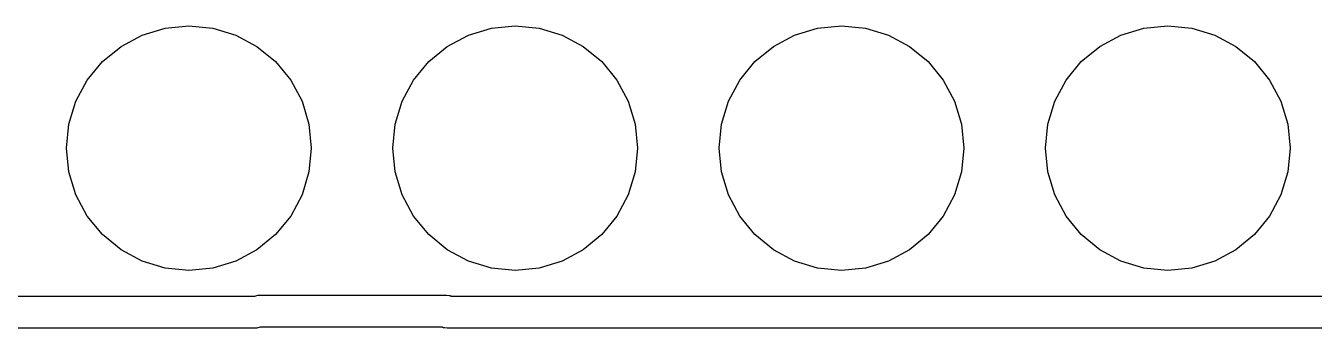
# Model space of a CAD drawing. Header units: millimetres. Extents: x 0 to 489, y -139 to 89.
# Drawn here: x 122.33 to 132.36, y -39.26 to -36.91 of the extents above; entities that cross this region are included whole.
import ezdxf

# ---------------------------------------------------------------- set-up
doc = ezdxf.new("R2010")
doc.units = ezdxf.units.MM
doc.header["$MEASUREMENT"] = 0
doc.layers.add('BLACK', color=7, linetype='CONTINUOUS')

msp = doc.modelspace()

# ---------------------------------------------------------------- linework, layer by layer
at = {"layer": 'BLACK', "linetype": 'Continuous'}
for p, q in [((123.41424, -36.92502), (123.60024, -36.90672)), ((123.41424, -36.92502), (123.60024, -36.90672)), ((123.41424, -36.92502), (123.60024, -36.90672)), ((123.41424, -36.92502), (123.60024, -36.90672)), ((123.60024, -36.90672), (123.78624, -36.92502)), ((123.60024, -36.90672), (123.78624, -36.92502)), ((123.60024, -36.90672), (123.78624, -36.92502)), ((123.60024, -36.90672), (123.78624, -36.92502)), ((125.95424, -36.92502), (126.14024, -36.90672)), ((125.95424, -36.92502), (126.14024, -36.90672)), ((125.95424, -36.92502), (126.14024, -36.90672)), ((125.95424, -36.92502), (126.14024, -36.90672)), ((126.14024, -36.90672), (126.32624, -36.92502)), ((126.14024, -36.90672), (126.32624, -36.92502)), ((126.14024, -36.90672), (126.32624, -36.92502)), ((126.14024, -36.90672), (126.32624, -36.92502)), ((128.49424, -36.92502), (128.68024, -36.90672)), ((128.49424, -36.92502), (128.68024, -36.90672)), ((128.49424, -36.92502), (128.68024, -36.90672)), ((128.49424, -36.92502), (128.68024, -36.90672)), ((128.68024, -36.90672), (128.86624, -36.92502)), ((128.68024, -36.90672), (128.86624, -36.92502)), ((128.68024, -36.90672), (128.86624, -36.92502)), ((128.68024, -36.90672), (128.86624, -36.92502)), ((131.03424, -36.92502), (131.22024, -36.90672)), ((131.03424, -36.92502), (131.22024, -36.90672)), ((131.03424, -36.92502), (131.22024, -36.90672)), ((131.03424, -36.92502), (131.22024, -36.90672)), ((131.22024, -36.90672), (131.40624, -36.92502)), ((131.22024, -36.90672), (131.40624, -36.92502)), ((131.22024, -36.90672), (131.40624, -36.92502)), ((131.22024, -36.90672), (131.40624, -36.92502)), ((123.07124, -37.06722), (123.23524, -36.97922)), ((123.07124, -37.06722), (123.23524, -36.97922)), ((123.07124, -37.06722), (123.23524, -36.97922)), ((123.07124, -37.06722), (123.23524, -36.97922)), ((123.23524, -36.97922), (123.41424, -36.92502)), ((123.23524, -36.97922), (123.41424, -36.92502)), ((123.23524, -36.97922), (123.41424, -36.92502)), ((123.23524, -36.97922), (123.41424, -36.92502)), ((123.78624, -36.92502), (123.96524, -36.97922)), ((123.78624, -36.92502), (123.96524, -36.97922)), ((123.78624, -36.92502), (123.96524, -36.97922)), ((123.78624, -36.92502), (123.96524, -36.97922)), ((123.96524, -36.97922), (124.12924, -37.06722)), ((123.96524, -36.97922), (124.12924, -37.06722)), ((123.96524, -36.97922), (124.12924, -37.06722)), ((123.96524, -36.97922), (124.12924, -37.06722)), ((125.61124, -37.06722), (125.77524, -36.97922)), ((125.61124, -37.06722), (125.77524, -36.97922)), ((125.61124, -37.06722), (125.77524, -36.97922)), ((125.61124, -37.06722), (125.77524, -36.97922)), ((125.77524, -36.97922), (125.95424, -36.92502)), ((125.77524, -36.97922), (125.95424, -36.92502)), ((125.77524, -36.97922), (125.95424, -36.92502)), ((125.77524, -36.97922), (125.95424, -36.92502)), ((126.32624, -36.92502), (126.50524, -36.97922)), ((126.32624, -36.92502), (126.50524, -36.97922)), ((126.32624, -36.92502), (126.50524, -36.97922)), ((126.32624, -36.92502), (126.50524, -36.97922)), ((126.50524, -36.97922), (126.66924, -37.06722)), ((126.50524, -36.97922), (126.66924, -37.06722)), ((126.50524, -36.97922), (126.66924, -37.06722)), ((126.50524, -36.97922), (126.66924, -37.06722)), ((128.15124, -37.06722), (128.31524, -36.97922)), ((128.15124, -37.06722), (128.31524, -36.97922)), ((128.15124, -37.06722), (128.31524, -36.97922)), ((128.15124, -37.06722), (128.31524, -36.97922)), ((128.31524, -36.97922), (128.49424, -36.92502)), ((128.31524, -36.97922), (128.49424, -36.92502)), ((128.31524, -36.97922), (128.49424, -36.92502)), ((128.31524, -36.97922), (128.49424, -36.92502)), ((128.86624, -36.92502), (129.04524, -36.97922)), ((128.86624, -36.92502), (129.04524, -36.97922)), ((128.86624, -36.92502), (129.04524, -36.97922)), ((128.86624, -36.92502), (129.04524, -36.97922)), ((129.04524, -36.97922), (129.20924, -37.06722)), ((129.04524, -36.97922), (129.20924, -37.06722)), ((129.04524, -36.97922), (129.20924, -37.06722)), ((129.04524, -36.97922), (129.20924, -37.06722)), ((130.69124, -37.06722), (130.85524, -36.97922)), ((130.69124, -37.06722), (130.85524, -36.97922)), ((130.69124, -37.06722), (130.85524, -36.97922)), ((130.69124, -37.06722), (130.85524, -36.97922)), ((130.85524, -36.97922), (131.03424, -36.92502)), ((130.85524, -36.97922), (131.03424, -36.92502)), ((130.85524, -36.97922), (131.03424, -36.92502)), ((130.85524, -36.97922), (131.03424, -36.92502)), ((131.40624, -36.92502), (131.58524, -36.97922)), ((131.40624, -36.92502), (131.58524, -36.97922)), ((131.40624, -36.92502), (131.58524, -36.97922)), ((131.40624, -36.92502), (131.58524, -36.97922)), ((131.58524, -36.97922), (131.74924, -37.06722)), ((131.58524, -36.97922), (131.74924, -37.06722)), ((131.58524, -36.97922), (131.74924, -37.06722)), ((131.58524, -36.97922), (131.74924, -37.06722)), ((122.92624, -37.18572), (123.07124, -37.06722)), ((122.92624, -37.18572), (123.07124, -37.06722)), ((122.92624, -37.18572), (123.07124, -37.06722)), ((122.92624, -37.18572), (123.07124, -37.06722)), ((124.12924, -37.06722), (124.27424, -37.18572)), ((124.12924, -37.06722), (124.27424, -37.18572)), ((124.12924, -37.06722), (124.27424, -37.18572)), ((124.12924, -37.06722), (124.27424, -37.18572)), ((125.46624, -37.18572), (125.61124, -37.06722)), ((125.46624, -37.18572), (125.61124, -37.06722)), ((125.46624, -37.18572), (125.61124, -37.06722)), ((125.46624, -37.18572), (125.61124, -37.06722)), ((126.66924, -37.06722), (126.81424, -37.18572)), ((126.66924, -37.06722), (126.81424, -37.18572)), ((126.66924, -37.06722), (126.81424, -37.18572)), ((126.66924, -37.06722), (126.81424, -37.18572)), ((128.00624, -37.18572), (128.15124, -37.06722)), ((128.00624, -37.18572), (128.15124, -37.06722)), ((128.00624, -37.18572), (128.15124, -37.06722)), ((128.00624, -37.18572), (128.15124, -37.06722)), ((129.20924, -37.06722), (129.35424, -37.18572)), ((129.20924, -37.06722), (129.35424, -37.18572)), ((129.20924, -37.06722), (129.35424, -37.18572)), ((129.20924, -37.06722), (129.35424, -37.18572)), ((130.54624, -37.18572), (130.69124, -37.06722)), ((130.54624, -37.18572), (130.69124, -37.06722)), ((130.54624, -37.18572), (130.69124, -37.06722)), ((130.54624, -37.18572), (130.69124, -37.06722)), ((131.74924, -37.06722), (131.89424, -37.18572)), ((131.74924, -37.06722), (131.89424, -37.18572)), ((131.74924, -37.06722), (131.89424, -37.18572)), ((131.74924, -37.06722), (131.89424, -37.18572)), ((122.80824, -37.33002), (122.92624, -37.18572)), ((122.80824, -37.33002), (122.92624, -37.18572)), ((122.80824, -37.33002), (122.92624, -37.18572)), ((122.80824, -37.33002), (122.92624, -37.18572)), ((124.27424, -37.18572), (124.39224, -37.33002)), ((124.27424, -37.18572), (124.39224, -37.33002)), ((124.27424, -37.18572), (124.39224, -37.33002)), ((124.27424, -37.18572), (124.39224, -37.33002)), ((125.34824, -37.33002), (125.46624, -37.18572)), ((125.34824, -37.33002), (125.46624, -37.18572)), ((125.34824, -37.33002), (125.46624, -37.18572)), ((125.34824, -37.33002), (125.46624, -37.18572)), ((126.81424, -37.18572), (126.93224, -37.33002)), ((126.81424, -37.18572), (126.93224, -37.33002)), ((126.81424, -37.18572), (126.93224, -37.33002)), ((126.81424, -37.18572), (126.93224, -37.33002)), ((127.88824, -37.33002), (128.00624, -37.18572)), ((127.88824, -37.33002), (128.00624, -37.18572)), ((127.88824, -37.33002), (128.00624, -37.18572)), ((127.88824, -37.33002), (128.00624, -37.18572)), ((129.35424, -37.18572), (129.47224, -37.33002)), ((129.35424, -37.18572), (129.47224, -37.33002)), ((129.35424, -37.18572), (129.47224, -37.33002)), ((129.35424, -37.18572), (129.47224, -37.33002)), ((130.42824, -37.33002), (130.54624, -37.18572)), ((130.42824, -37.33002), (130.54624, -37.18572)), ((130.42824, -37.33002), (130.54624, -37.18572)), ((130.42824, -37.33002), (130.54624, -37.18572)), ((131.89424, -37.18572), (132.01224, -37.33002)), ((131.89424, -37.18572), (132.01224, -37.33002)), ((131.89424, -37.18572), (132.01224, -37.33002)), ((131.89424, -37.18572), (132.01224, -37.33002)), ((122.72024, -37.49472), (122.80824, -37.33002)), ((122.72024, -37.49472), (122.80824, -37.33002)), ((122.72024, -37.49472), (122.80824, -37.33002)), ((122.72024, -37.49472), (122.80824, -37.33002)), ((124.39224, -37.33002), (124.48024, -37.49472)), ((124.39224, -37.33002), (124.48024, -37.49472)), ((124.39224, -37.33002), (124.48024, -37.49472)), ((124.39224, -37.33002), (124.48024, -37.49472)), ((125.26024, -37.49472), (125.34824, -37.33002)), ((125.26024, -37.49472), (125.34824, -37.33002)), ((125.26024, -37.49472), (125.34824, -37.33002)), ((125.26024, -37.49472), (125.34824, -37.33002)), ((126.93224, -37.33002), (127.02024, -37.49472)), ((126.93224, -37.33002), (127.02024, -37.49472)), ((126.93224, -37.33002), (127.02024, -37.49472)), ((126.93224, -37.33002), (127.02024, -37.49472)), ((127.80024, -37.49472), (127.88824, -37.33002)), ((127.80024, -37.49472), (127.88824, -37.33002)), ((127.80024, -37.49472), (127.88824, -37.33002)), ((127.80024, -37.49472), (127.88824, -37.33002)), ((129.47224, -37.33002), (129.56024, -37.49472)), ((129.47224, -37.33002), (129.56024, -37.49472)), ((129.47224, -37.33002), (129.56024, -37.49472)), ((129.47224, -37.33002), (129.56024, -37.49472)), ((130.34024, -37.49472), (130.42824, -37.33002)), ((130.34024, -37.49472), (130.42824, -37.33002)), ((130.34024, -37.49472), (130.42824, -37.33002)), ((130.34024, -37.49472), (130.42824, -37.33002)), ((132.01224, -37.33002), (132.10024, -37.49472)), ((132.01224, -37.33002), (132.10024, -37.49472)), ((132.01224, -37.33002), (132.10024, -37.49472)), ((132.01224, -37.33002), (132.10024, -37.49472)), ((122.66624, -37.67342), (122.72024, -37.49472)), ((122.66624, -37.67342), (122.72024, -37.49472)), ((122.66624, -37.67342), (122.72024, -37.49472)), ((122.66624, -37.67342), (122.72024, -37.49472)), ((124.48024, -37.49472), (124.53424, -37.67342)), ((124.48024, -37.49472), (124.53424, -37.67342)), ((124.48024, -37.49472), (124.53424, -37.67342)), ((124.48024, -37.49472), (124.53424, -37.67342)), ((125.20624, -37.67342), (125.26024, -37.49472)), ((125.20624, -37.67342), (125.26024, -37.49472)), ((125.20624, -37.67342), (125.26024, -37.49472)), ((125.20624, -37.67342), (125.26024, -37.49472)), ((127.02024, -37.49472), (127.07424, -37.67342)), ((127.02024, -37.49472), (127.07424, -37.67342)), ((127.02024, -37.49472), (127.07424, -37.67342)), ((127.02024, -37.49472), (127.07424, -37.67342)), ((127.74624, -37.67342), (127.80024, -37.49472)), ((127.74624, -37.67342), (127.80024, -37.49472)), ((127.74624, -37.67342), (127.80024, -37.49472)), ((127.74624, -37.67342), (127.80024, -37.49472)), ((129.56024, -37.49472), (129.61424, -37.67342)), ((129.56024, -37.49472), (129.61424, -37.67342)), ((129.56024, -37.49472), (129.61424, -37.67342)), ((129.56024, -37.49472), (129.61424, -37.67342)), ((130.28624, -37.67342), (130.34024, -37.49472)), ((130.28624, -37.67342), (130.34024, -37.49472)), ((130.28624, -37.67342), (130.34024, -37.49472)), ((130.28624, -37.67342), (130.34024, -37.49472)), ((132.10024, -37.49472), (132.15424, -37.67342)), ((132.10024, -37.49472), (132.15424, -37.67342)), ((132.10024, -37.49472), (132.15424, -37.67342)), ((132.10024, -37.49472), (132.15424, -37.67342)), ((122.64724, -37.85922), (122.66624, -37.67342)), ((122.64724, -37.85922), (122.66624, -37.67342)), ((122.64724, -37.85922), (122.66624, -37.67342)), ((122.64724, -37.85922), (122.66624, -37.67342)), ((124.53424, -37.67342), (124.55224, -37.85922)), ((124.53424, -37.67342), (124.55224, -37.85922)), ((124.53424, -37.67342), (124.55224, -37.85922)), ((124.53424, -37.67342), (124.55224, -37.85922)), ((125.18724, -37.85922), (125.20624, -37.67342)), ((125.18724, -37.85922), (125.20624, -37.67342)), ((125.18724, -37.85922), (125.20624, -37.67342)), ((125.18724, -37.85922), (125.20624, -37.67342)), ((127.07424, -37.67342), (127.09224, -37.85922)), ((127.07424, -37.67342), (127.09224, -37.85922)), ((127.07424, -37.67342), (127.09224, -37.85922)), ((127.07424, -37.67342), (127.09224, -37.85922)), ((127.72724, -37.85922), (127.74624, -37.67342)), ((127.72724, -37.85922), (127.74624, -37.67342)), ((127.72724, -37.85922), (127.74624, -37.67342)), ((127.72724, -37.85922), (127.74624, -37.67342)), ((129.61424, -37.67342), (129.63224, -37.85922)), ((129.61424, -37.67342), (129.63224, -37.85922)), ((129.61424, -37.67342), (129.63224, -37.85922)), ((129.61424, -37.67342), (129.63224, -37.85922)), ((130.26724, -37.85922), (130.28624, -37.67342)), ((130.26724, -37.85922), (130.28624, -37.67342)), ((130.26724, -37.85922), (130.28624, -37.67342)), ((130.26724, -37.85922), (130.28624, -37.67342)), ((132.15424, -37.67342), (132.17224, -37.85922)), ((132.15424, -37.67342), (132.17224, -37.85922)), ((132.15424, -37.67342), (132.17224, -37.85922)), ((132.15424, -37.67342), (132.17224, -37.85922)), ((122.66624, -38.04502), (122.64724, -37.85922)), ((122.66624, -38.04502), (122.64724, -37.85922)), ((122.66624, -38.04502), (122.64724, -37.85922)), ((122.66624, -38.04502), (122.64724, -37.85922)), ((124.55224, -37.85922), (124.53424, -38.04502)), ((124.55224, -37.85922), (124.53424, -38.04502)), ((124.55224, -37.85922), (124.53424, -38.04502)), ((124.55224, -37.85922), (124.53424, -38.04502)), ((125.20624, -38.04502), (125.18724, -37.85922)), ((125.20624, -38.04502), (125.18724, -37.85922)), ((125.20624, -38.04502), (125.18724, -37.85922)), ((125.20624, -38.04502), (125.18724, -37.85922)), ((127.09224, -37.85922), (127.07424, -38.04502)), ((127.09224, -37.85922), (127.07424, -38.04502)), ((127.09224, -37.85922), (127.07424, -38.04502)), ((127.09224, -37.85922), (127.07424, -38.04502)), ((127.74624, -38.04502), (127.72724, -37.85922)), ((127.74624, -38.04502), (127.72724, -37.85922)), ((127.74624, -38.04502), (127.72724, -37.85922)), ((127.74624, -38.04502), (127.72724, -37.85922)), ((129.63224, -37.85922), (129.61424, -38.04502)), ((129.63224, -37.85922), (129.61424, -38.04502)), ((129.63224, -37.85922), (129.61424, -38.04502)), ((129.63224, -37.85922), (129.61424, -38.04502)), ((130.28624, -38.04502), (130.26724, -37.85922)), ((130.28624, -38.04502), (130.26724, -37.85922)), ((130.28624, -38.04502), (130.26724, -37.85922)), ((130.28624, -38.04502), (130.26724, -37.85922)), ((132.17224, -37.85922), (132.15424, -38.04502)), ((132.17224, -37.85922), (132.15424, -38.04502)), ((132.17224, -37.85922), (132.15424, -38.04502)), ((132.17224, -37.85922), (132.15424, -38.04502)), ((122.72024, -38.22372), (122.66624, -38.04502)), ((122.72024, -38.22372), (122.66624, -38.04502)), ((122.72024, -38.22372), (122.66624, -38.04502)), ((122.72024, -38.22372), (122.66624, -38.04502)), ((124.53424, -38.04502), (124.48024, -38.22372)), ((124.53424, -38.04502), (124.48024, -38.22372)), ((124.53424, -38.04502), (124.48024, -38.22372)), ((124.53424, -38.04502), (124.48024, -38.22372)), ((125.26024, -38.22372), (125.20624, -38.04502)), ((125.26024, -38.22372), (125.20624, -38.04502)), ((125.26024, -38.22372), (125.20624, -38.04502)), ((125.26024, -38.22372), (125.20624, -38.04502)), ((127.07424, -38.04502), (127.02024, -38.22372)), ((127.07424, -38.04502), (127.02024, -38.22372)), ((127.07424, -38.04502), (127.02024, -38.22372)), ((127.07424, -38.04502), (127.02024, -38.22372)), ((127.80024, -38.22372), (127.74624, -38.04502)), ((127.80024, -38.22372), (127.74624, -38.04502)), ((127.80024, -38.22372), (127.74624, -38.04502)), ((127.80024, -38.22372), (127.74624, -38.04502)), ((129.61424, -38.04502), (129.56024, -38.22372)), ((129.61424, -38.04502), (129.56024, -38.22372)), ((129.61424, -38.04502), (129.56024, -38.22372)), ((129.61424, -38.04502), (129.56024, -38.22372)), ((130.34024, -38.22372), (130.28624, -38.04502)), ((130.34024, -38.22372), (130.28624, -38.04502)), ((130.34024, -38.22372), (130.28624, -38.04502)), ((130.34024, -38.22372), (130.28624, -38.04502)), ((132.15424, -38.04502), (132.10024, -38.22372)), ((132.15424, -38.04502), (132.10024, -38.22372)), ((132.15424, -38.04502), (132.10024, -38.22372)), ((132.15424, -38.04502), (132.10024, -38.22372)), ((122.80824, -38.38842), (122.72024, -38.22372)), ((122.80824, -38.38842), (122.72024, -38.22372)), ((122.80824, -38.38842), (122.72024, -38.22372)), ((122.80824, -38.38842), (122.72024, -38.22372)), ((124.48024, -38.22372), (124.39224, -38.38842)), ((124.48024, -38.22372), (124.39224, -38.38842)), ((124.48024, -38.22372), (124.39224, -38.38842)), ((124.48024, -38.22372), (124.39224, -38.38842)), ((125.34824, -38.38842), (125.26024, -38.22372)), ((125.34824, -38.38842), (125.26024, -38.22372)), ((125.34824, -38.38842), (125.26024, -38.22372)), ((125.34824, -38.38842), (125.26024, -38.22372)), ((127.02024, -38.22372), (126.93224, -38.38842)), ((127.02024, -38.22372), (126.93224, -38.38842)), ((127.02024, -38.22372), (126.93224, -38.38842)), ((127.02024, -38.22372), (126.93224, -38.38842)), ((127.88824, -38.38842), (127.80024, -38.22372)), ((127.88824, -38.38842), (127.80024, -38.22372)), ((127.88824, -38.38842), (127.80024, -38.22372)), ((127.88824, -38.38842), (127.80024, -38.22372)), ((129.56024, -38.22372), (129.47224, -38.38842)), ((129.56024, -38.22372), (129.47224, -38.38842)), ((129.56024, -38.22372), (129.47224, -38.38842)), ((129.56024, -38.22372), (129.47224, -38.38842)), ((130.42824, -38.38842), (130.34024, -38.22372)), ((130.42824, -38.38842), (130.34024, -38.22372)), ((130.42824, -38.38842), (130.34024, -38.22372)), ((130.42824, -38.38842), (130.34024, -38.22372)), ((132.10024, -38.22372), (132.01224, -38.38842)), ((132.10024, -38.22372), (132.01224, -38.38842)), ((132.10024, -38.22372), (132.01224, -38.38842)), ((132.10024, -38.22372), (132.01224, -38.38842)), ((122.92624, -38.53272), (122.80824, -38.38842)), ((122.92624, -38.53272), (122.80824, -38.38842)), ((122.92624, -38.53272), (122.80824, -38.38842)), ((122.92624, -38.53272), (122.80824, -38.38842)), ((124.39224, -38.38842), (124.27424, -38.53272)), ((124.39224, -38.38842), (124.27424, -38.53272)), ((124.39224, -38.38842), (124.27424, -38.53272)), ((124.39224, -38.38842), (124.27424, -38.53272)), ((125.46624, -38.53272), (125.34824, -38.38842)), ((125.46624, -38.53272), (125.34824, -38.38842)), ((125.46624, -38.53272), (125.34824, -38.38842)), ((125.46624, -38.53272), (125.34824, -38.38842)), ((126.93224, -38.38842), (126.81424, -38.53272)), ((126.93224, -38.38842), (126.81424, -38.53272)), ((126.93224, -38.38842), (126.81424, -38.53272)), ((126.93224, -38.38842), (126.81424, -38.53272)), ((128.00624, -38.53272), (127.88824, -38.38842)), ((128.00624, -38.53272), (127.88824, -38.38842)), ((128.00624, -38.53272), (127.88824, -38.38842)), ((128.00624, -38.53272), (127.88824, -38.38842)), ((129.47224, -38.38842), (129.35424, -38.53272)), ((129.47224, -38.38842), (129.35424, -38.53272)), ((129.47224, -38.38842), (129.35424, -38.53272)), ((129.47224, -38.38842), (129.35424, -38.53272)), ((130.54624, -38.53272), (130.42824, -38.38842)), ((130.54624, -38.53272), (130.42824, -38.38842)), ((130.54624, -38.53272), (130.42824, -38.38842)), ((130.54624, -38.53272), (130.42824, -38.38842)), ((132.01224, -38.38842), (131.89424, -38.53272)), ((132.01224, -38.38842), (131.89424, -38.53272)), ((132.01224, -38.38842), (131.89424, -38.53272)), ((132.01224, -38.38842), (131.89424, -38.53272)), ((123.07124, -38.65122), (122.92624, -38.53272)), ((123.07124, -38.65122), (122.92624, -38.53272)), ((123.07124, -38.65122), (122.92624, -38.53272)), ((123.07124, -38.65122), (122.92624, -38.53272)), ((124.27424, -38.53272), (124.12924, -38.65122)), ((124.27424, -38.53272), (124.12924, -38.65122)), ((124.27424, -38.53272), (124.12924, -38.65122)), ((124.27424, -38.53272), (124.12924, -38.65122)), ((125.61124, -38.65122), (125.46624, -38.53272)), ((125.61124, -38.65122), (125.46624, -38.53272)), ((125.61124, -38.65122), (125.46624, -38.53272)), ((125.61124, -38.65122), (125.46624, -38.53272)), ((126.81424, -38.53272), (126.66924, -38.65122)), ((126.81424, -38.53272), (126.66924, -38.65122)), ((126.81424, -38.53272), (126.66924, -38.65122)), ((126.81424, -38.53272), (126.66924, -38.65122)), ((128.15124, -38.65122), (128.00624, -38.53272)), ((128.15124, -38.65122), (128.00624, -38.53272)), ((128.15124, -38.65122), (128.00624, -38.53272)), ((128.15124, -38.65122), (128.00624, -38.53272)), ((129.35424, -38.53272), (129.20924, -38.65122)), ((129.35424, -38.53272), (129.20924, -38.65122)), ((129.35424, -38.53272), (129.20924, -38.65122)), ((129.35424, -38.53272), (129.20924, -38.65122)), ((130.69124, -38.65122), (130.54624, -38.53272)), ((130.69124, -38.65122), (130.54624, -38.53272)), ((130.69124, -38.65122), (130.54624, -38.53272)), ((130.69124, -38.65122), (130.54624, -38.53272)), ((131.89424, -38.53272), (131.74924, -38.65122)), ((131.89424, -38.53272), (131.74924, -38.65122)), ((131.89424, -38.53272), (131.74924, -38.65122)), ((131.89424, -38.53272), (131.74924, -38.65122)), ((123.23524, -38.73922), (123.07124, -38.65122)), ((123.23524, -38.73922), (123.07124, -38.65122)), ((123.23524, -38.73922), (123.07124, -38.65122)), ((123.23524, -38.73922), (123.07124, -38.65122)), ((124.12924, -38.65122), (123.96524, -38.73922)), ((124.12924, -38.65122), (123.96524, -38.73922)), ((124.12924, -38.65122), (123.96524, -38.73922)), ((124.12924, -38.65122), (123.96524, -38.73922)), ((125.77524, -38.73922), (125.61124, -38.65122)), ((125.77524, -38.73922), (125.61124, -38.65122)), ((125.77524, -38.73922), (125.61124, -38.65122)), ((125.77524, -38.73922), (125.61124, -38.65122)), ((126.66924, -38.65122), (126.50524, -38.73922)), ((126.66924, -38.65122), (126.50524, -38.73922)), ((126.66924, -38.65122), (126.50524, -38.73922)), ((126.66924, -38.65122), (126.50524, -38.73922)), ((128.31524, -38.73922), (128.15124, -38.65122)), ((128.31524, -38.73922), (128.15124, -38.65122)), ((128.31524, -38.73922), (128.15124, -38.65122)), ((128.31524, -38.73922), (128.15124, -38.65122)), ((129.20924, -38.65122), (129.04524, -38.73922)), ((129.20924, -38.65122), (129.04524, -38.73922)), ((129.20924, -38.65122), (129.04524, -38.73922)), ((129.20924, -38.65122), (129.04524, -38.73922)), ((130.85524, -38.73922), (130.69124, -38.65122)), ((130.85524, -38.73922), (130.69124, -38.65122)), ((130.85524, -38.73922), (130.69124, -38.65122)), ((130.85524, -38.73922), (130.69124, -38.65122)), ((131.74924, -38.65122), (131.58524, -38.73922)), ((131.74924, -38.65122), (131.58524, -38.73922)), ((131.74924, -38.65122), (131.58524, -38.73922)), ((131.74924, -38.65122), (131.58524, -38.73922)), ((123.41424, -38.79342), (123.23524, -38.73922)), ((123.41424, -38.79342), (123.23524, -38.73922)), ((123.41424, -38.79342), (123.23524, -38.73922)), ((123.41424, -38.79342), (123.23524, -38.73922)), ((123.60024, -38.81172), (123.41424, -38.79342)), ((123.60024, -38.81172), (123.41424, -38.79342)), ((123.60024, -38.81172), (123.41424, -38.79342)), ((123.60024, -38.81172), (123.41424, -38.79342)), ((123.78624, -38.79342), (123.60024, -38.81172)), ((123.78624, -38.79342), (123.60024, -38.81172)), ((123.78624, -38.79342), (123.60024, -38.81172)), ((123.78624, -38.79342), (123.60024, -38.81172)), ((123.96524, -38.73922), (123.78624, -38.79342)), ((123.96524, -38.73922), (123.78624, -38.79342)), ((123.96524, -38.73922), (123.78624, -38.79342)), ((123.96524, -38.73922), (123.78624, -38.79342)), ((125.95424, -38.79342), (125.77524, -38.73922)), ((125.95424, -38.79342), (125.77524, -38.73922)), ((125.95424, -38.79342), (125.77524, -38.73922)), ((125.95424, -38.79342), (125.77524, -38.73922)), ((126.14024, -38.81172), (125.95424, -38.79342)), ((126.14024, -38.81172), (125.95424, -38.79342)), ((126.14024, -38.81172), (125.95424, -38.79342)), ((126.14024, -38.81172), (125.95424, -38.79342)), ((126.32624, -38.79342), (126.14024, -38.81172)), ((126.32624, -38.79342), (126.14024, -38.81172)), ((126.32624, -38.79342), (126.14024, -38.81172)), ((126.32624, -38.79342), (126.14024, -38.81172)), ((126.50524, -38.73922), (126.32624, -38.79342)), ((126.50524, -38.73922), (126.32624, -38.79342)), ((126.50524, -38.73922), (126.32624, -38.79342)), ((126.50524, -38.73922), (126.32624, -38.79342)), ((128.49424, -38.79342), (128.31524, -38.73922)), ((128.49424, -38.79342), (128.31524, -38.73922)), ((128.49424, -38.79342), (128.31524, -38.73922)), ((128.49424, -38.79342), (128.31524, -38.73922)), ((128.68024, -38.81172), (128.49424, -38.79342)), ((128.68024, -38.81172), (128.49424, -38.79342)), ((128.68024, -38.81172), (128.49424, -38.79342)), ((128.68024, -38.81172), (128.49424, -38.79342)), ((128.86624, -38.79342), (128.68024, -38.81172)), ((128.86624, -38.79342), (128.68024, -38.81172)), ((128.86624, -38.79342), (128.68024, -38.81172)), ((128.86624, -38.79342), (128.68024, -38.81172)), ((129.04524, -38.73922), (128.86624, -38.79342)), ((129.04524, -38.73922), (128.86624, -38.79342)), ((129.04524, -38.73922), (128.86624, -38.79342)), ((129.04524, -38.73922), (128.86624, -38.79342)), ((131.03424, -38.79342), (130.85524, -38.73922)), ((131.03424, -38.79342), (130.85524, -38.73922)), ((131.03424, -38.79342), (130.85524, -38.73922)), ((131.03424, -38.79342), (130.85524, -38.73922)), ((131.22024, -38.81172), (131.03424, -38.79342)), ((131.22024, -38.81172), (131.03424, -38.79342)), ((131.22024, -38.81172), (131.03424, -38.79342)), ((131.22024, -38.81172), (131.03424, -38.79342)), ((131.40624, -38.79342), (131.22024, -38.81172)), ((131.40624, -38.79342), (131.22024, -38.81172)), ((131.40624, -38.79342), (131.22024, -38.81172)), ((131.40624, -38.79342), (131.22024, -38.81172)), ((131.58524, -38.73922), (131.40624, -38.79342)), ((131.58524, -38.73922), (131.40624, -38.79342)), ((131.58524, -38.73922), (131.40624, -38.79342)), ((131.58524, -38.73922), (131.40624, -38.79342)), ((118.04324, -39.01122), (124.11224, -39.01122)), ((124.11224, -39.01122), (124.13624, -39.00422)), ((124.13624, -39.00422), (125.60424, -39.00422)), ((125.60424, -39.00422), (125.62624, -39.00742)), ((125.62624, -39.00742), (125.63124, -39.00712)), ((125.63124, -39.00712), (125.63324, -39.00842)), ((125.63324, -39.00842), (125.63924, -39.00932)), ((125.63924, -39.00932), (125.64224, -39.01122)), ((125.64224, -39.01122), (134.99824, -39.01122)), ((124.12924, -39.26122), (117.99124, -39.26122)), ((124.15324, -39.25422), (124.12924, -39.26122)), ((125.57324, -39.25422), (124.15324, -39.25422)), ((125.57624, -39.25612), (125.57324, -39.25422)), ((125.58224, -39.25702), (125.57624, -39.25612)), ((125.58424, -39.25842), (125.58224, -39.25702)), ((125.58924, -39.25802), (125.58424, -39.25842)), ((125.61124, -39.26122), (125.58924, -39.25802)), ((134.98524, -39.26122), (125.61124, -39.26122))]:
    msp.add_line(p, q, dxfattribs=at)

doc.saveas('drawing.dxf')
